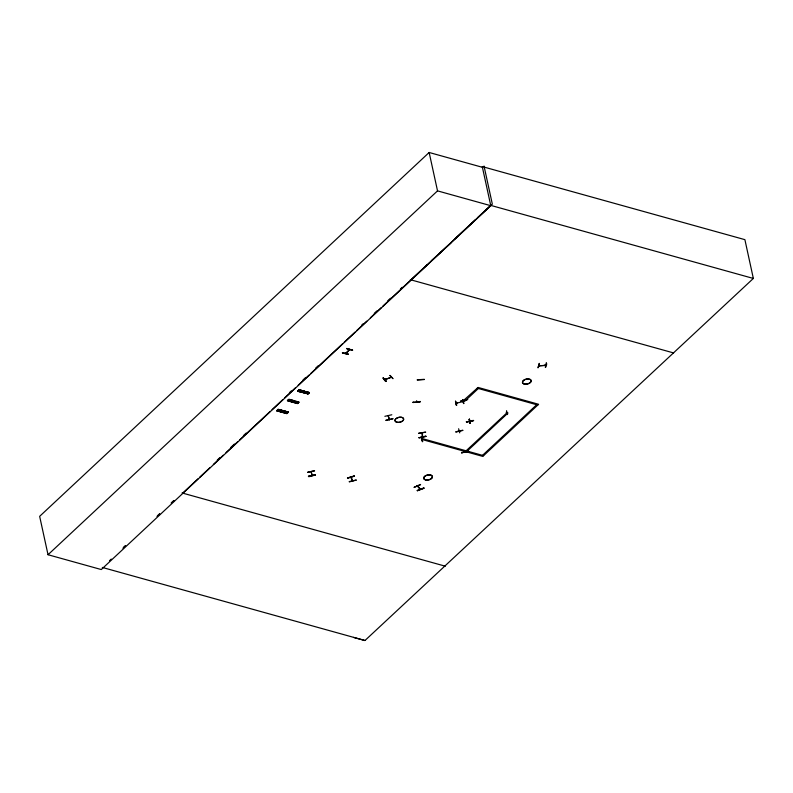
<?xml version="1.0" encoding="UTF-8"?>
<svg xmlns="http://www.w3.org/2000/svg" width="793" height="793" viewBox="0 0 793 793"><rect width="100%" height="100%" fill="white"/><g stroke="black" fill="none" stroke-linecap="round" stroke-linejoin="round"><path stroke-width="1.19" d="M311.778 475.612L311.342 471.785M311.758 475.294L311.927 474.789M419.894 488.627C421.737 492.096 412.251 479.458 420.498 489.212M419.953 489.083L420.112 488.538M413.133 402.507L420.102 401.972L420.072 401.417M420.121 401.754L413.163 402.239M348.226 354.253L342.417 352.855L348.226 353.926M348.068 354.441L342.417 352.875M388.273 415.938L389.581 419.606M389.383 418.813L389.591 419.646L389.512 418.982M465.194 451.901L464.946 451.108M384.783 379.599L391.346 377.21M385.408 378.925L385.517 379.49M390.533 377.369L390.443 376.972M413.143 402.517L413.113 402.031M424.285 379.55L417.316 380.016M385.814 381.473C379.599 372.492 385.676 383.148 386.102 381.017M386.112 381.274L383.128 378.122M539.26 363.62L538.021 367.853L539.26 363.353M538.893 365.851L545.802 365.335M539.557 365.771L539.567 365.226M544.969 364.849L545.168 365.404M546.208 362.867C548.082 363.997 543.314 372.512 546.367 363.135M455.489 401.099L456.272 405.322L456.59 404.916M456.59 405.193L455.539 401.317L456.659 405.233M421.539 437.786L422.56 441.612M469.069 419.507L470.09 423.343L469.387 419.11M469.347 419.14L470.11 423.333M345.371 353.43L349.485 349.554M422.064 433.057L422.302 436.993M422.6 436.913L422.372 432.978M276.668 410.764L278.135 409.228L288.474 412.112L286.868 413.599L276.668 410.764L286.888 413.599M286.947 413.351L276.935 410.516L287.353 413.163M288.474 412.132L277.867 409.475L288.335 412.063L287.988 412.568L277.788 409.733L288.295 412.291M287.472 400.584L297.613 403.587L287.393 400.752L288.86 399.206L299.199 402.101L297.672 403.419M287.661 400.495L298.079 403.131L287.74 400.336M288.593 399.543L298.792 402.388M287.225 413.173L277.154 410.328M308.061 393.804L297.603 391.217L299.07 389.67L309.121 392.852M297.9 390.939L308.279 393.606L297.96 390.78M309.27 392.604L298.723 390.176L308.953 392.991L309.409 392.565L299.07 389.76M297.94 403.082L287.74 400.247M307.793 394.052L309.25 392.505M388.243 415.948L389.343 419.695L389.145 418.873M416.622 401.605L416.543 401.159M455.985 402.685L456.758 402.497L456.302 403.359M456.114 403.24L463.043 401.615M462.22 401.218C461.932 401.863 463.39 401.238 462.815 401.06M422.104 439.679L422.877 439.5M422.828 439.491L422.788 439.104M466.125 450.791L507.064 412.687L506.172 412.33M297.623 391.217L308.1 393.784M417.356 486.238L417.911 486.387M458.493 431.114L459.097 430.956M482.412 167.303L429.152 152.484L39.65 516.342L48.026 554.733L101.276 569.552L490.778 205.694L482.253 166.58L744.895 239.655L753.35 278.452L364.958 640.516L353.48 637.394M48.026 554.733L437.528 190.875L490.778 205.694M109.484 560.75L111.278 559.075M122.925 548.191L125.611 545.683M156.974 516.392L159.661 513.874M171.308 503L173.994 500.482L171.278 502.99M217.252 460.079L219.958 457.551M230.783 447.43L234.391 444.06M243.421 435.635L246.127 433.107M289.435 392.644L291.239 390.959M302.976 379.996L305.682 377.468M315.604 368.2L318.31 365.672M361.628 325.209L363.432 323.524M374.256 313.413L376.962 310.876M387.797 300.765L390.503 298.237M400.425 288.959L402.229 287.274M182.677 493.127L198.012 478.794M199.816 477.108L209.748 467.84M213.357 464.46L223.279 455.192M225.985 452.664L237.722 441.701M239.526 440.016L270.205 411.359M272.009 409.674L282.833 399.563M284.637 397.878L295.472 387.757M298.178 385.229L309.002 375.119M310.806 373.424L342.388 343.924M344.192 342.239L355.026 332.128M356.83 330.443L366.753 321.165M370.361 317.795L381.195 307.684M382.999 305.989L429.578 262.483M431.352 260.828L450.91 242.936M454.379 239.308L475.651 219.443M477.416 217.788L490.708 205.377L753.35 278.452M277.788 410.804L279.176 409.515M288.513 400.792L289.901 399.494M298.713 391.256L300.101 389.968M278.482 411.002L279.86 409.703M289.207 400.98L290.585 399.692M299.407 391.445L300.795 390.156M279.513 411.289L280.9 409.991M290.238 401.268L291.626 399.979M300.438 391.732L301.826 390.443M346.799 348.791L352.677 350.149L346.729 348.474M280.435 411.537L281.822 410.249M291.16 401.526L292.548 400.227M301.36 391.99L302.748 390.701M281.465 411.825L282.853 410.536M292.191 401.813L293.579 400.515M302.401 392.277L303.778 390.989M349.376 349.971C350.784 347.929 344.767 355.849 345.946 352.657M285.906 413.064L287.294 411.775M296.632 403.052L298.019 401.754M306.832 393.516L308.219 392.218M463.33 400.643L478.08 387.44L538.606 404.281L482.798 456.411L422.59 439.659L423.393 438.906L483.611 455.658M478.367 388.501L464.529 401.427L463.429 401.119M467.216 451.098L508.016 412.994L506.975 412.727M482.511 455.351L536.702 404.727M123.658 547.309L125.463 545.634M157.797 515.529L159.601 513.854M410.972 279.86L427.14 264.812M429.836 262.305L492.334 204.128L484.027 166.054M470.001 421.113L469.565 420.34M312.115 475.622L311.302 471.795M545.703 365.355L538.923 365.811M391.227 377.28L384.873 379.718M414.105 487.259L420.538 484.464M414.233 487.358L420.568 484.701M417.405 490.817C429.31 485.405 423.175 489.459 417.177 490.352M389.958 375.476L393.001 378.687L390.037 375.406M456.778 403.25C456.233 403.716 455.846 401.942 456.203 403.389M352.469 350.278L346.769 348.474M347.522 478.149L354.302 476.127M354.322 476.216L347.453 478.03L354.253 475.899M352.736 480.499L352.3 480.122M349.247 481.579L356.196 480.082M349.326 481.906L356.186 480.072M391.811 414.769L384.873 416.315M385.933 420.171L392.931 418.873M386.003 420.488L392.872 418.585M463.588 403.607L462.557 399.662L463.955 403.478M460.743 401.228L467.672 399.622M506.549 410.695L507.56 414.551M466.472 422.144C477.792 418.545 474.264 421.767 466.343 421.618M466.413 421.945L473.401 420.548M507.034 412.558L506.449 412.856M422.629 441.681C420.449 432.958 421.509 441.493 422.56 441.364M422.163 439.837L422.838 439.659M455.886 432.046L462.825 430.44M459.742 432.859L458.632 428.765M461.615 452.962C472.945 449.363 469.406 452.585 461.496 452.446M461.566 452.763L468.554 451.376M314.534 470.665L307.605 472.291L314.583 470.903M315.465 474.868C302.311 477.049 310.697 477.465 315.396 474.561M315.475 474.898L308.447 476.087M418.704 433.434L425.712 432.145L418.654 433.206M425.93 436.398L418.932 437.756L425.861 436.071M418.932 437.756L425.92 436.408M470.626 420.716L470.665 421.093M424.324 379.322L417.247 379.788M351.051 477.188L352.806 480.816M352.588 480.925L350.784 477.356M470.011 421.44L470.616 421.123M389.304 419.656L389.165 419.071M672.989 352.766L673.614 352.935L410.348 279.691M477.267 388.193L537.803 405.035M309.131 392.832L298.802 389.928M297.682 391.048L307.872 393.804M182.053 492.949L445.319 566.202M102.317 567.441L364.958 640.516M423.759 488.191L423.521 487.695M383.425 377.924L386.171 381.334M423.601 487.992L417.277 490.679M456.827 402.794L456.788 403.27M469.397 419.358L470.467 423.293M429.152 152.484L437.528 190.875M467.622 399.385L460.693 400.99M462.775 430.212L455.836 431.818M458.334 430.728L458.453 431.263M416.751 400.98L416.93 401.625M396.728 422.193A4.421 2.478 -12.3 0 0 403.637 419.428A4.421 2.478 -12.3 0 0 397.561 417.742A4.431 2.488 -12.3 0 0 396.728 422.213A4.431 2.488 -12.3 0 0 403.647 419.438A4.431 2.488 -12.3 0 0 397.561 417.742A4.421 2.478 -12.3 0 0 396.728 422.193M524.252 384.04A4.421 2.478 -12.3 0 0 531.161 381.274A4.421 2.478 -12.3 0 0 525.085 379.579A4.421 2.478 -12.3 0 0 524.252 384.04M524.203 383.911A4.451 2.498 -12.3 0 0 531.151 381.126A4.451 2.498 -12.3 0 0 525.045 379.431A4.451 2.498 -12.3 0 0 524.203 383.911M425.504 479.943A4.421 2.478 -12.3 0 0 432.413 477.168A4.421 2.478 -12.3 0 0 426.337 475.483A4.421 2.478 -12.3 0 0 425.504 479.943M425.464 479.815A4.451 2.498 -12.3 0 0 432.403 477.029A4.451 2.498 -12.3 0 0 426.297 475.324A4.451 2.498 -12.3 0 0 425.464 479.815"/></g></svg>
